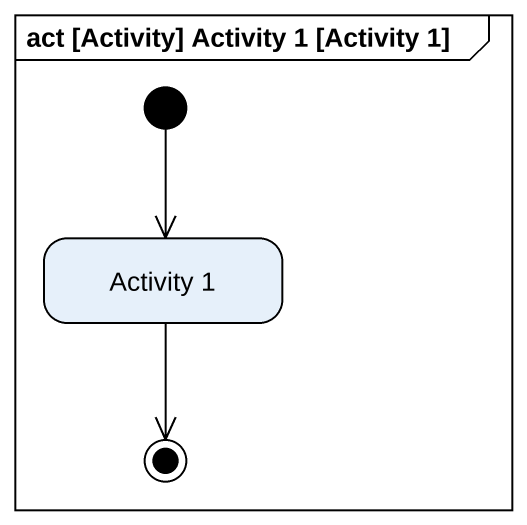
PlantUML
@startuml
mainframe act [Activity] Activity 1 [Activity 1]
hide empty description
state "Activity 1" as Activity_1
[*] --> Activity_1
Activity_1 --> [*]
@enduml
